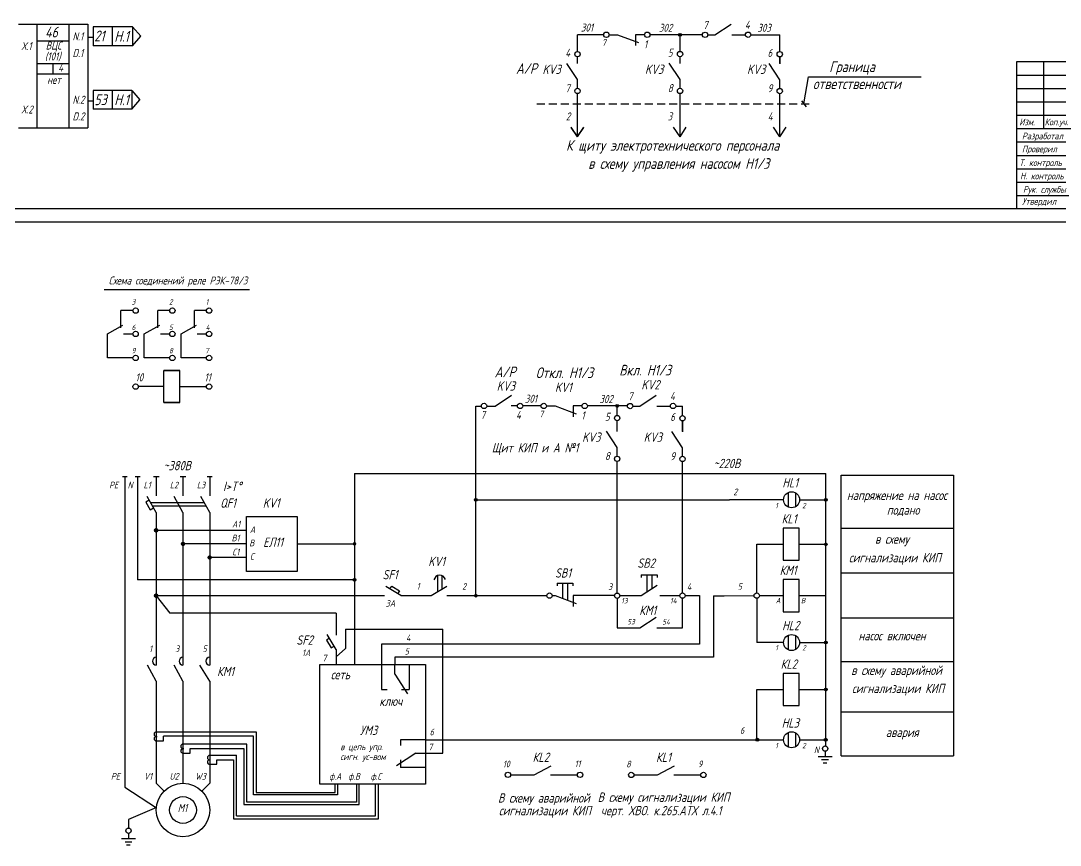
# Model space of a CAD drawing. Header units: millimetres. Extents: x -1319 to 706, y 709 to 3169.
# Drawn here: x -265.9 to 123.6, y 709 to 1017.9 of the extents above; entities that cross this region are included whole.
import ezdxf

# ---------------------------------------------------------------- set-up
doc = ezdxf.new("R2010")
doc.units = ezdxf.units.MM
doc.linetypes.add('HIDDEN', pattern=[0.375, 0.25, -0.125])
for name, color, linetype, lineweight in [('1-основная-050 ж', 2, 'Continuous', 50), ('3 Тонк - 0.25', 140, 'Continuous', 25), ('6 Размер - 0.25', 211, 'Continuous', 25), ('7-Текст-02', 4, 'Continuous', 30), ('7-тонкая-текст.-02', 4, 'Continuous', 30), ('7-тонкая.текст-02', 4, 'Continuous', 30), ('Архит.- 025', 122, 'Continuous', 25), ('архитек. - 025', 140, 'Continuous', 25), ('Архитек.-025', 140, 'Continuous', 25), ('Забор - 035', 1, 'Continuous', 35), ('Заголовок - 030', 211, 'Continuous', 30), ('Заголовок- 40', 31, 'Continuous', 40), ('Измен.-030', 21, 'Continuous', 30), ('Предохр - 30', 3, 'Continuous', 30), ('Размеры - 018', 254, 'Continuous', 18), ('Текст', 7, 'Continuous', 50), ('Тонкая - 018', 254, 'Continuous', 18), ('Тонкая - 025', 161, 'Continuous', 25), ('Тонкая-0.25', 171, 'Continuous', 25)]:
    doc.layers.add(name, color=color, linetype=linetype, lineweight=lineweight)
doc.layers.add('7-ТОНКАЯ-02', color=7, linetype='Continuous', lineweight=30, true_color=0xff47ff)
doc.styles.add('1', font='simplex.shx', dxfattribs={"width": 0.8, "height": 2.5})
doc.styles.add('1н', font='simplex.shx', dxfattribs={"width": 0.8, "oblique": 15, "height": 2.5})
doc.styles.add('2н', font='simplex.shx', dxfattribs={"width": 0.8, "oblique": 15, "height": 3.5})
doc.styles.add('GOST тип А', font='GOST_A.TTF', dxfattribs={"oblique": 15})

msp = doc.modelspace()

# ---------------------------------------------------------------- hatches: boundary and pattern name
at = {"layer": 'Заголовок- 40'}
for points in [[(-215.64, 826.97, 1), (-214.59, 826.97, 1)], [(-205.64, 821.86, 1), (-204.59, 821.86, 1)], [(-195.65, 816.78, 1), (-194.6, 816.78, 1)]]:
    msp.add_hatch(color=7, dxfattribs=at).paths.add_polyline_path(points)
h = msp.add_hatch(color=7, dxfattribs=at)
edge = h.paths.add_edge_path()
edge.add_arc((-215.11, 802.49), 0.522, 0, 360)
at = {"layer": 'Измен.-030', "lineweight": -3}
h = msp.add_hatch(color=7, dxfattribs=at)
edge = h.paths.add_edge_path()
edge.add_arc((-18.88, 1012.69), 0.522, 0, 360)
h = msp.add_hatch(color=7, dxfattribs=at)
edge = h.paths.add_edge_path()
edge.add_arc((-42.44, 873.58), 0.522, 0, 360)
h = msp.add_hatch(color=7, dxfattribs=at)
edge = h.paths.add_edge_path()
edge.add_arc((-95.41, 838.44), 0.522, 0, 360)
h = msp.add_hatch(color=7, dxfattribs=at)
edge = h.paths.add_edge_path()
edge.add_arc((35.75, 838.44), 0.522, 0, 360)
at = {"layer": 'Измен.-030'}
msp.add_hatch(color=7, dxfattribs=at).paths.add_polyline_path([(35.23, 821.73, 1), (36.27, 821.73, 1)])
at = {"layer": 'Измен.-030', "lineweight": -3}
h = msp.add_hatch(color=7, dxfattribs=at)
edge = h.paths.add_edge_path()
edge.add_arc((-95.41, 802.49), 0.522, 0, 360)
h = msp.add_hatch(color=7, dxfattribs=at)
edge = h.paths.add_edge_path()
edge.add_arc((35.75, 784.92), 0.522, 0, 360)
h = msp.add_hatch(color=7, dxfattribs=at)
edge = h.paths.add_edge_path()
edge.add_arc((35.75, 767.28), 0.522, 0, 360)
h = msp.add_hatch(color=7, dxfattribs=at)
edge = h.paths.add_edge_path()
edge.add_arc((10.1, 748.5), 0.522, 0, 360)
msp.add_hatch(color=7, dxfattribs=at).paths.add_polyline_path([(35.2, 748.5, 1), (36.25, 748.5, 1)])
at = {"layer": 'Размеры - 018'}
msp.add_hatch(color=7, dxfattribs=at).paths.add_polyline_path([(-141.38, 821.89, 1), (-140.33, 821.89, 1)])
at = {"layer": 'Размеры - 018', "lineweight": -3}
msp.add_hatch(color=7, dxfattribs=at).paths.add_polyline_path([(-141.38, 808.46, 1), (-140.33, 808.46, 1)])

# ---------------------------------------------------------------- linework, layer by layer
at = {"color": 7, "lineweight": 30}
for p, q in [((-266.78, 1016.68), (-240.74, 1016.68)), ((-240.74, 1016.68), (-240.74, 992.92)), ((-240.74, 992.92), (-240.74, 977.77)), ((-266.78, 977.77), (-240.74, 977.77))]:
    msp.add_line(p, q, dxfattribs=at)
at = {"color": 7}
for p, q in [((-259.88, 1016.68), (-259.88, 992.92)), ((-247.88, 1016.68), (-247.88, 992.92)), ((-224, 1015.7), (-238.72, 1015.7)), ((-238.72, 1015.7), (-238.72, 1008.53)), ((-231.71, 1015.7), (-231.71, 1008.53)), ((-224, 1015.7), (-220.96, 1012.16)), ((-224, 1015.7), (-224, 1008.53)), ((-259.88, 1010.44), (-247.88, 1010.44)), ((-240.76, 1011.8), (-238.72, 1011.8)), ((-224, 1008.53), (-220.96, 1012.16)), ((-224, 1008.53), (-238.72, 1008.53)), ((-259.88, 1001.95), (-247.88, 1001.95)), ((-253.88, 1001.95), (-253.88, 997.95)), ((-259.88, 998), (-247.88, 998)), ((-259.88, 992.92), (-259.88, 977.77)), ((-247.88, 992.92), (-247.88, 977.77)), ((-224.3, 991.77), (-238.72, 991.77)), ((-238.72, 991.77), (-238.72, 984.86)), ((-224.3, 991.77), (-238.72, 991.77)), ((-231.71, 991.77), (-231.71, 984.86)), ((-224.3, 991.77), (-221.26, 988.26)), ((-224.3, 991.77), (-224.3, 984.86)), ((-240.76, 987.9), (-238.72, 987.9)), ((-224.3, 984.86), (-221.26, 988.26)), ((-224.3, 984.86), (-238.72, 984.86)), ((292.4, 947.51), (-681.8, 947.51)), ((297.4, 942.51), (-701.8, 942.51))]:
    msp.add_line(p, q, dxfattribs=at)
for p, q in [((-47.48, 1012.69), (-57.3, 1012.69)), ((-57.3, 1006.44), (-57.3, 1012.69)), ((-57.3, 1006.44), (-57.3, 1012.69)), ((-18.88, 1006.46), (-18.88, 1012.69)), ((18.49, 1006.41), (18.49, 1012.67)), ((-57.3, 1001.92), (-57.3, 1004.44)), ((-57.3, 1001.95), (-57.3, 1004.44)), ((-18.88, 1001.95), (-18.88, 1004.46)), ((18.49, 1001.95), (18.49, 1004.41)), ((18.49, 1004.41), (18.49, 1004.27)), ((18.49, 1004.27), (18.49, 1001.75)), ((-57.3, 992.63), (-57.3, 995.89)), ((-57.3, 992.63), (-57.3, 995.89)), ((-18.88, 992.65), (-18.88, 995.92)), ((27.55, 986.8), (29.3, 996.95)), ((29.3, 996.95), (71.43, 996.95)), ((-57.3, 974.51), (-57.3, 990.63)), ((-57.3, 974.43), (-57.3, 990.63)), ((-18.88, 974.46), (-18.88, 990.65)), ((18.49, 974.48), (18.49, 990.59)), ((26.63, 987.91), (28.44, 985.7)), ((-57.3, 974.51), (-59.67, 978.08)), ((-57.3, 974.43), (-59.67, 978)), ((-57.3, 974.51), (-54.92, 978.08)), ((-57.3, 974.43), (-54.92, 978)), ((-18.88, 974.46), (-21.26, 978.02)), ((-18.88, 974.46), (-16.51, 978.02)), ((18.49, 974.48), (16.12, 978.05)), ((18.49, 974.48), (20.87, 978.05)), ((-234.61, 917.27), (-188.36, 917.27)), ((-188.36, 917.27), (-180.2, 917.27)), ((-95.41, 866.88), (-95.41, 873.55)), ((-79.93, 873.58), (-82.16, 873.58)), ((-79.79, 873.58), (-79.93, 873.58)), ((-70.93, 873.58), (-77.79, 873.58)), ((-42.44, 870.04), (-42.44, 873.58)), ((-17.95, 869.98), (-17.95, 873.54)), ((-95.41, 838.44), (-95.41, 866.88)), ((-95.41, 866.88), (-95.41, 866.88)), ((-42.44, 864.06), (-42.44, 868.04)), ((-17.95, 867.98), (-17.95, 867.84)), ((-17.95, 864.06), (-17.95, 867.98)), ((-17.95, 867.84), (-17.95, 863.86)), ((-42.44, 854.76), (-42.44, 858.03)), ((-42.44, 803.46), (-42.44, 852.76)), ((-17.95, 803.49), (-17.95, 852.7)), ((-68.79, 802.48), (-94.13, 802.45))]:
    msp.add_line(p, q)
at = {"color": 7, "linetype": 'Continuous', "lineweight": 30}
for p, q in [((292.26, 1002.51), (107.26, 1002.51)), ((107.26, 1002.51), (107.26, 947.51)), ((117.26, 1002.51), (117.26, 977.51)), ((107.26, 992.51), (292.4, 992.51)), ((107.26, 982.51), (172.26, 982.51)), ((107.26, 977.51), (172.26, 977.51))]:
    msp.add_line(p, q, dxfattribs=at)
at = {"color": 7, "linetype": 'Continuous'}
for p, q in [((107.26, 997.51), (172.26, 997.51)), ((107.26, 987.51), (172.26, 987.51)), ((107.26, 972.51), (172.26, 972.51)), ((107.26, 967.51), (172.26, 967.51)), ((107.26, 962.42), (172.26, 962.42)), ((107.26, 957.51), (172.26, 957.51)), ((107.26, 952.51), (172.26, 952.51)), ((-233.35, 900.57), (-227.6, 903.82)), ((-219.6, 900.57), (-213.85, 903.82)), ((-205.85, 900.57), (-200.1, 903.82)), ((-212.35, 886.82), (-206.35, 886.82)), ((-212.35, 880.82), (-212.35, 886.82)), ((-206.35, 874.82), (-206.35, 886.82)), ((-212.35, 874.82), (-212.35, 880.82)), ((-212.35, 874.82), (-206.35, 874.82)), ((-206.35, 874.82), (-212.35, 874.82))]:
    msp.add_line(p, q, dxfattribs=at)
at = {"linetype": 'HIDDEN', "ltscale": 12}
msp.add_line((-72.5, 986.8), (30.05, 986.8), dxfattribs=at)
at = {"linetype": 'Continuous'}
for p, q in [((-228.35, 902.82), (-228.35, 909.32)), ((-223.85, 909.32), (-228.35, 909.32)), ((-210.1, 909.32), (-214.6, 909.32)), ((-214.6, 902.82), (-214.6, 909.32)), ((-200.85, 902.82), (-200.85, 909.32)), ((-196.35, 909.32), (-200.85, 909.32)), ((-233.35, 891.57), (-233.35, 900.57)), ((-227.35, 900.57), (-223.85, 900.57)), ((-219.6, 891.57), (-219.6, 900.57)), ((-213.6, 900.57), (-210.1, 900.57)), ((-205.85, 891.57), (-205.85, 900.57)), ((-199.85, 900.57), (-196.35, 900.57)), ((-223.85, 891.57), (-233.35, 891.57)), ((-210.1, 891.57), (-219.6, 891.57)), ((-196.35, 891.57), (-205.85, 891.57)), ((-206.35, 886.82), (-212.35, 886.82)), ((-212.35, 880.82), (-221.6, 880.82)), ((-206.35, 880.82), (-196.35, 880.82))]:
    msp.add_line(p, q, dxfattribs=at)
for centre in [(-222.85, 909.32), (-209.1, 909.32), (-195.35, 909.32), (-222.85, 900.57), (-209.1, 900.57), (-195.35, 900.57), (-222.85, 891.57), (-209.1, 891.57), (-195.35, 891.57), (-222.85, 880.82), (-195.35, 880.82)]:
    msp.add_circle(centre, 1, dxfattribs=at)
at = {"layer": '1-основная-050 ж', "color": 7, "lineweight": 30}
for p, q in [((-216.16, 847.18), (-214.07, 847.18)), ((-215.11, 847.18), (-215.11, 839.91)), ((-206.16, 847.18), (-204.07, 847.18)), ((-205.11, 847.18), (-205.11, 839.91)), ((-196.1, 847.18), (-194.13, 847.18)), ((-195.11, 847.18), (-195.11, 839.91)), ((-217.73, 838.27), (-219.08, 837.5)), ((-219.08, 837.5), (-217.43, 834.62)), ((-215.11, 833.63), (-218.48, 839.63)), ((-217.27, 837.45), (-197.25, 837.46)), ((-205.11, 833.63), (-208.48, 839.63)), ((-195.11, 833.63), (-198.48, 839.63)), ((-217.43, 834.62), (-216.1, 835.36)), ((-216.52, 836.14), (-196.52, 836.14)), ((-215.11, 833.63), (-215.11, 776.44)), ((-205.11, 833.63), (-205.11, 776.44)), ((-195.11, 833.63), (-195.11, 776.44)), ((-181.31, 826.97), (-215.11, 826.97)), ((-181.31, 821.86), (-205.11, 821.86)), ((-181.31, 816.78), (-195.12, 816.78)), ((-215.11, 770.44), (-218.46, 776.43)), ((-205.11, 770.44), (-208.41, 776.43)), ((-195.11, 770.44), (-198.78, 776.43)), ((-215.11, 770.44), (-215.11, 755.85)), ((-205.11, 770.44), (-205.11, 755.85)), ((-195.11, 770.44), (-195.11, 755.85)), ((-215.11, 755.85), (-215.11, 732.16)), ((-205.11, 755.85), (-205.11, 732.16)), ((-195.11, 755.85), (-195.11, 732.16)), ((-215.11, 732.16), (-212.19, 729.23)), ((-195.11, 732.16), (-198.04, 729.23))]:
    msp.add_line(p, q, dxfattribs=at)
for radius in [10, 5]:
    msp.add_circle((-205.11, 722.16), radius, dxfattribs=at)
for centre, start, end in [((-215.04, 777.93), 92.8348, 267.1652), ((-205.06, 777.93), 92.1019, 267.8981), ((-195.08, 777.94), 91.1141, 268.8859)]:
    msp.add_arc(centre, 1.5, start, end, dxfattribs=at)
at = {"layer": '3 Тонк - 0.25', "color": 7, "lineweight": -3, "ltscale": 0.5}
for p, q in [((-144.23, 789.97), (-107.75, 789.97)), ((-144.23, 789.97), (-144.23, 782.72)), ((-107.75, 743.45), (-107.75, 789.97)), ((-144.23, 782.72), (-147.67, 779.58)), ((-114.22, 743.45), (-107.75, 743.45))]:
    msp.add_line(p, q, dxfattribs=at)
at = {"layer": '7-ТОНКАЯ-02', "color": 7, "lineweight": -3}
msp.add_lwpolyline([(-153.79, 776.68), (-114.22, 776.68), (-114.22, 731.87), (-153.79, 731.87)], close=True, dxfattribs=at)
at = {"layer": '7-тонкая-текст.-02', "color": 7, "lineweight": -3}
for p, q in [((-73.57, 735.33), (-67.21, 738.75)), ((-27.35, 735.32), (-20.98, 738.73)), ((-82.37, 735.33), (-73.57, 735.33)), ((-67.44, 735.33), (-57.34, 735.33)), ((-36.14, 735.31), (-27.35, 735.32)), ((-21.22, 735.32), (-11.12, 735.32))]:
    msp.add_line(p, q, dxfattribs=at)
at = {"layer": '7-тонкая-текст.-02', "color": 7, "lineweight": 30}
msp.add_lwpolyline([(-181.31, 832.14), (-162.35, 832.14), (-162.35, 811.59), (-181.31, 811.59)], close=True, dxfattribs=at)
at = {"layer": '7-тонкая-текст.-02', "color": 7, "lineweight": -3}
for points in [[(-83.37, 734.33, 0, 0, 0), (-83.37, 731.59, 1.3, 0, 0), (-83.37, 728.37, 0, 0, 0)], [(-56.34, 734.33, 0, 0, 0), (-56.34, 731.59, 1.3, 0, 0), (-56.34, 728.37, 0, 0, 0)], [(-37.14, 734.31, 0, 0, 0), (-37.14, 732.36, 1.3, 0, 0), (-37.14, 729.14, 0, 0, 0)], [(-10.12, 734.31, 0, 0, 0), (-10.12, 732.36, 1.3, 0, 0), (-10.12, 729.13, 0, 0, 0)]]:
    msp.add_lwpolyline(points, format="xyseb", dxfattribs=at)
for centre in [(-83.37, 735.33), (-56.34, 735.33), (-37.14, 735.31), (-10.12, 735.32)]:
    msp.add_circle(centre, 1, dxfattribs=at)
at = {"layer": 'Архит.- 025', "color": 7}
for p, q in [((-140.85, 848.23), (-140.85, 776.68)), ((-215.11, 751.43), (-177.73, 751.43)), ((-215.11, 749.74), (-214.77, 749.74)), ((-215.11, 748.06), (-212.38, 748.06)), ((-178.75, 749.78), (-212.38, 749.78)), ((-212.38, 748.06), (-212.38, 749.78)), ((-178.75, 727.88), (-178.75, 749.78)), ((-177.73, 751.43), (-177.73, 728.77)), ((-181.17, 746.84), (-205.11, 746.84)), ((-205.11, 745.15), (-204.77, 745.15)), ((-202.38, 745.19), (-182.27, 745.19)), ((-202.38, 743.47), (-202.38, 745.19)), ((-182.27, 745.19), (-182.27, 724.21)), ((-181.17, 725.13), (-181.17, 746.84)), ((-205.11, 743.47), (-202.38, 743.47)), ((-195.11, 742.65), (-185.08, 742.65)), ((-195.11, 740.96), (-194.77, 740.96)), ((-192.38, 740.99), (-186.18, 740.99)), ((-192.38, 739.28), (-192.38, 740.99)), ((-186.18, 740.99), (-186.18, 718.89)), ((-185.08, 720.03), (-185.08, 742.65)), ((-195.11, 739.28), (-192.38, 739.28)), ((-177.73, 728.77), (-148.04, 728.77)), ((-140.14, 725.13), (-181.17, 725.13)), ((-147.21, 727.88), (-178.75, 727.88)), ((-182.27, 724.21), (-139.15, 724.21)), ((-186.18, 718.89), (-131.89, 718.89)), ((-185.08, 720.03), (-133.02, 720.03))]:
    msp.add_line(p, q, dxfattribs=at)
at = {"layer": 'Архит.- 025', "color": 7, "ltscale": 0.1}
msp.add_line((-140.85, 808.46), (-222.12, 808.46), dxfattribs=at)
at = {"layer": 'Архит.- 025', "color": 7, "lineweight": -3}
for p, q in [((-11.57, 802.49), (-11.57, 784.25)), ((-11.57, 784.25), (-130.79, 784.25)), ((-130.79, 784.25), (-130.79, 776.68)), ((-103.23, 779.41), (-125.73, 779.41)), ((-125.73, 779.41), (-125.73, 776.68)), ((-103.23, 779.41), (-103.23, 779.41)), ((-148.04, 728.77), (-148.04, 731.87)), ((-147.21, 731.87), (-147.21, 727.88)), ((-140.14, 731.87), (-140.14, 725.13)), ((-139.15, 724.21), (-139.15, 731.87)), ((-133.02, 720.03), (-133.02, 731.87)), ((-131.89, 718.89), (-131.89, 731.87))]:
    msp.add_line(p, q, dxfattribs=at)
at = {"layer": 'Архит.- 025', "color": 7, "lineweight": -3, "ltscale": 0.5}
for p, q in [((-6.34, 802.48), (-6.34, 779.41)), ((-6.34, 779.41), (-103.23, 779.41)), ((-130.79, 776.68), (-130.79, 767.28)), ((-125.73, 773.02), (-125.73, 776.68)), ((-120.42, 776.68), (-120.42, 767.28)), ((-125.73, 773.02), (-121.01, 765.75)), ((-130.79, 767.28), (-128.64, 767.28)), ((-123.19, 767.28), (-120.42, 767.28)), ((-114.22, 748.5), (-123.62, 748.5)), ((-123.62, 748.5), (-123.62, 746.35)), ((-117.88, 743.45), (-125.15, 738.72)), ((-123.62, 740.91), (-123.62, 738.13)), ((-117.88, 743.45), (-114.22, 743.45)), ((-114.22, 738.13), (-123.62, 738.13))]:
    msp.add_line(p, q, dxfattribs=at)
at = {"layer": 'Архит.- 025', "color": 7}
for centre in [(-215.11, 750.59), (-215.11, 748.9), (-205.11, 746), (-205.11, 744.31), (-195.11, 741.8), (-195.11, 740.12)]:
    msp.add_arc(centre, 0.842, 90.129, 269.871, dxfattribs=at)
at = {"layer": 'архитек. - 025', "color": 7}
msp.add_line((-162.35, 821.87), (-140.85, 821.89), dxfattribs=at)
at = {"layer": 'Архитек.-025', "color": 7}
msp.add_line((-140.85, 848.23), (35.75, 848.23), dxfattribs=at)
at = {"layer": 'Архитек.-025', "color": 7, "ltscale": 0.2}
msp.add_line((35.75, 746.14), (35.75, 848.23), dxfattribs=at)
at = {"layer": 'Архитек.-025', "color": 7, "lineweight": -3}
for p, q in [((35.5, 744.17), (35.5, 742.1)), ((38.11, 742.1), (32.9, 742.1)), ((36.81, 740.91), (34.2, 740.91)), ((36.1, 739.75), (34.8, 739.75))]:
    msp.add_line(p, q, dxfattribs=at)
msp.add_circle((35.5, 745.17), 1, dxfattribs=at)
at = {"layer": 'Заголовок- 40', "color": 7}
for centre in [(-215.12, 826.97), (-205.11, 821.86), (-195.12, 816.78), (-215.11, 802.49)]:
    msp.add_circle(centre, 0.522, dxfattribs=at)
at = {"layer": 'Измен.-030', "color": 7, "lineweight": -3}
for p, q in [((-5.79, 1012.67), (0.3, 1016.69)), ((-45.48, 1012.69), (-42.26, 1012.69)), ((-42.26, 1012.69), (-34.4, 1009.74)), ((-35.52, 1012.69), (-35.52, 1008.65)), ((-32.16, 1012.69), (-35.52, 1012.69)), ((-10.47, 1012.69), (-30.16, 1012.69)), ((-8.47, 1012.67), (-7.73, 1012.67)), ((-8.22, 1012.67), (-5.79, 1012.67)), ((0.52, 1012.67), (5.63, 1012.67)), ((7.63, 1012.67), (18.49, 1012.67)), ((-57.3, 995.89), (-61.32, 1001.98)), ((-18.88, 995.92), (-22.91, 1002)), ((18.52, 995.8), (14.49, 1001.89)), ((18.52, 992.59), (18.52, 995.8)), ((-88.1, 873.55), (-82.02, 877.58)), ((-33.91, 873.55), (-27.83, 877.58)), ((-95.41, 873.55), (-93.31, 873.55)), ((-91.31, 873.55), (-88.1, 873.55)), ((-68.93, 873.58), (-65.71, 873.58)), ((-65.71, 873.58), (-57.84, 870.63)), ((-58.96, 873.58), (-58.96, 869.54)), ((-55.6, 873.58), (-58.96, 873.58)), ((-38.59, 873.58), (-53.6, 873.58)), ((-36.59, 873.55), (-35.86, 873.55)), ((-36.35, 873.55), (-33.91, 873.55)), ((-27.61, 873.55), (-22.5, 873.55)), ((-20.5, 873.55), (-17.95, 873.55)), ((-42.44, 858.03), (-46.46, 864.11)), ((-17.92, 857.92), (-21.95, 864)), ((-17.92, 854.71), (-17.92, 857.92)), ((19.92, 838.44), (-0.28, 838.44)), ((21.61, 841.14), (21.61, 835.75)), ((24.42, 841.04), (24.42, 835.84)), ((25.92, 838.44), (35.75, 838.44)), ((25.76, 815.73), (25.76, 827.73)), ((9.88, 821.73), (19.76, 821.73)), ((25.76, 821.73), (35.75, 821.73)), ((-33.43, 810.32), (-33.43, 809.32)), ((-33.43, 810.32), (-27.43, 810.32)), ((-31.32, 810.32), (-31.32, 803.88)), ((-29.49, 810.32), (-29.49, 805.1)), ((-27.43, 810.32), (-27.43, 809.32)), ((-64.93, 807.11), (-64.93, 806.12)), ((-64.93, 807.11), (-59.02, 807.11)), ((-62.95, 807.11), (-62.95, 801.4)), ((-61.02, 807.11), (-61.02, 800.69)), ((-59.02, 807.11), (-59.02, 806.12)), ((-33.43, 802.49), (-27.43, 806.48)), ((25.76, 796.49), (25.76, 808.49)), ((-215.11, 802.49), (-153.77, 802.49)), ((-215.11, 802.43), (-210.06, 795.88)), ((-153.77, 802.49), (-129.65, 802.49)), ((-123.51, 802.49), (-129.1, 805.88)), ((-127.64, 804.99), (-126.89, 806.09)), ((-126.89, 806.09), (-124.03, 804.29)), ((-124.03, 804.29), (-124.73, 803.23)), ((-123.51, 802.49), (-112.15, 802.49)), ((-112.15, 802.49), (-106.31, 806)), ((-106.28, 802.49), (-92.87, 802.49)), ((-66.79, 802.49), (-65.71, 802.49)), ((-65.71, 802.49), (-57.84, 799.53)), ((-58.96, 802.49), (-58.96, 798.45)), ((-43.44, 802.49), (-58.96, 802.49)), ((-41.44, 802.49), (-33.43, 802.49)), ((-26.43, 802.49), (-18.95, 802.49)), ((-16.95, 802.49), (-11.57, 802.49)), ((-6.34, 802.47), (-2.35, 802.48)), ((-2.35, 802.48), (8.88, 802.49)), ((10.88, 802.49), (19.76, 802.49)), ((25.76, 802.49), (35.75, 802.49)), ((-17.95, 790.42), (-17.95, 801.46)), ((-147.67, 795.88), (-210.06, 795.88)), ((-147.67, 795.88), (-147.67, 787.71)), ((-33.91, 790.42), (-27.83, 794.44)), ((-147.67, 782.37), (-151.13, 787.95)), ((-42.44, 790.42), (-33.91, 790.42)), ((-27.61, 790.42), (-17.95, 790.42)), ((21.61, 787.61), (21.61, 782.22)), ((24.42, 787.52), (24.42, 782.32)), ((-150.26, 786.55), (-151.35, 785.75)), ((-151.35, 785.75), (-149.54, 782.89)), ((-149.54, 782.89), (-148.44, 783.61)), ((19.92, 784.92), (9.88, 784.92)), ((25.92, 784.92), (35.75, 784.92)), ((-147.67, 782.37), (-147.67, 776.68)), ((25.76, 761.28), (25.76, 773.28)), ((9.88, 767.28), (19.76, 767.28)), ((25.76, 767.28), (35.75, 767.28)), ((10.1, 748.5), (19.92, 748.5)), ((21.61, 751.19), (21.61, 745.81)), ((24.42, 751.1), (24.42, 745.9)), ((25.92, 748.5), (35.75, 748.5)), ((35.72, 748.5), (35.72, 748.5))]:
    msp.add_line(p, q, dxfattribs=at)
at = {"layer": 'Измен.-030', "color": 7, "lineweight": -3, "ltscale": 0.1}
for p, q in [((-95.41, 802.49), (-95.41, 838.44)), ((-95.41, 838.44), (-0.28, 838.44)), ((-0.28, 838.44), (-0.28, 838.44)), ((25.92, 838.44), (35.75, 838.44)), ((9.88, 803.49), (9.88, 821.73)), ((-109.6, 804.02), (-109.6, 810.07)), ((-108.03, 804.96), (-108.03, 810)), ((9.88, 748.5), (9.88, 767.28)), ((10.1, 748.5), (19.92, 748.5)), ((25.92, 748.5), (35.75, 748.5))]:
    msp.add_line(p, q, dxfattribs=at)
at = {"layer": 'Измен.-030', "color": 7, "lineweight": -3, "ltscale": 0.2}
for p, q in [((-42.44, 801.46), (-42.44, 790.42)), ((9.88, 801.49), (9.88, 784.92))]:
    msp.add_line(p, q, dxfattribs=at)
at = {"layer": 'Измен.-030', "color": 7, "lineweight": -3, "ltscale": 0.5}
msp.add_line((-114.22, 748.5), (9.58, 748.5), dxfattribs=at)
at = {"layer": 'Измен.-030', "color": 7, "lineweight": -3}
for points in [[(19.76, 815.73), (25.76, 815.73), (25.76, 827.73), (19.76, 827.73)], [(19.76, 796.49), (25.76, 796.49), (25.76, 808.49), (19.76, 808.49)], [(19.76, 761.28), (25.76, 761.28), (25.76, 773.28), (19.76, 773.28)]]:
    msp.add_lwpolyline(points, close=True, dxfattribs=at)
for centre, radius in [((-46.48, 1012.69), 1), ((-31.16, 1012.69), 1), ((-18.88, 1012.69), 0.522), ((-9.47, 1012.67), 1), ((6.63, 1012.7), 1), ((-57.28, 1005.44), 1), ((-18.87, 1005.46), 1), ((18.49, 1005.41), 1), ((-57.28, 991.63), 1), ((-18.87, 991.65), 1), ((18.49, 991.59), 1), ((-92.31, 873.58), 1), ((-78.79, 873.58), 1), ((-69.93, 873.58), 1), ((-54.6, 873.58), 1), ((-42.44, 873.58), 0.522), ((-37.59, 873.55), 1), ((-21.5, 873.58), 1), ((-42.42, 869.04), 1), ((-17.95, 868.98), 1), ((-42.42, 853.76), 1), ((-17.95, 853.71), 1), ((22.92, 838.44), 3), ((-95.41, 838.44), 0.522), ((35.75, 838.44), 0.522), ((-95.41, 802.49), 0.522), ((-67.79, 802.49), 1), ((-42.44, 802.46), 1), ((-17.95, 802.49), 1), ((9.88, 802.49), 1), ((22.92, 784.92), 3), ((35.75, 784.92), 0.522), ((35.75, 767.28), 0.522), ((10.1, 748.5), 0.522), ((22.92, 748.5), 3), ((35.72, 748.5), 0.522)]:
    msp.add_circle(centre, radius, dxfattribs=at)
at = {"layer": 'Измен.-030', "color": 7}
msp.add_circle((35.75, 821.73), 0.522, dxfattribs=at)
at = {"layer": 'Измен.-030', "color": 7, "lineweight": -3, "ltscale": 0.1}
msp.add_arc((-108.91, 807.98), 2.2, 15.0042, 168.7267, dxfattribs=at)
at = {"layer": 'Размеры - 018', "color": 7}
msp.add_circle((-140.85, 821.89), 0.522, dxfattribs=at)
at = {"layer": 'Размеры - 018', "color": 7, "lineweight": -3}
msp.add_circle((-140.85, 808.46), 0.522, dxfattribs=at)
at = {"layer": 'Тонкая - 018', "color": 7, "lineweight": -3, "ltscale": 0.5}
for p, q in [((41.56, 827.73), (83.58, 827.73)), ((41.56, 811.07), (83.58, 811.07)), ((41.56, 794.12), (83.58, 794.12)), ((41.56, 777.87), (83.58, 777.87)), ((41.56, 758.92), (83.58, 758.92)), ((41.56, 742.45), (83.58, 742.45))]:
    msp.add_line(p, q, dxfattribs=at)
msp.add_lwpolyline([(41.56, 742.45), (41.56, 847.67), (83.58, 847.67), (83.58, 742.45)], dxfattribs=at)
at = {"layer": 'Тонкая - 025', "color": 7}
for p, q in [((-227.84, 847.18), (-226.05, 847.18)), ((-223.02, 847.18), (-221.22, 847.18)), ((-215.05, 723.05), (-225.53, 718.58)), ((-225.53, 718.58), (-225.53, 715.38)), ((-225.53, 713.38), (-225.53, 711.31)), ((-222.92, 711.31), (-228.13, 711.31)), ((-224.22, 710.12), (-226.83, 710.12)), ((-224.93, 708.96), (-226.23, 708.96))]:
    msp.add_line(p, q, dxfattribs=at)
msp.add_circle((-225.53, 714.38), 1, dxfattribs=at)
at = {"layer": 'Тонкая-0.25', "color": 7}
for p, q in [((-226.95, 847.18), (-226.95, 730.68)), ((-222.12, 847.18), (-222.12, 808.46)), ((-226.95, 730.68), (-215.08, 723.02))]:
    msp.add_line(p, q, dxfattribs=at)

# ---------------------------------------------------------------- texts
at = {"linetype": 'Continuous', "style": 'GOST тип А', "oblique": 15}
for s, height, p in [('Схема соединений реле РЭК-78/3', 3, (-232.94, 919.1)), ('3', 2, (-224.35, 911.57)), ('2', 2, (-210.35, 911.57)), ('1', 2, (-196.6, 911.57)), ('6', 2, (-224.35, 902.07)), ('5', 2, (-210.35, 902.07)), ('4', 2, (-196.6, 902.07)), ('9', 2, (-224.35, 893.32)), ('8', 2, (-210.35, 893.32)), ('7', 2, (-196.85, 893.32)), ('10', 3, (-222.9, 882.82)), ('11', 3, (-197.1, 882.82))]:
    msp.add_text(s, height=height, dxfattribs=at).set_placement(p)
at = {"layer": '6 Размер - 0.25', "color": 7, "lineweight": -3, "style": 'GOST тип А', "oblique": 15}
for s, p in [('в цепь упр.', (-146.16, 744.58)), ('сигн. ус-вом', (-146.16, 740.86))]:
    msp.add_text(s, height=2.5, dxfattribs=at).set_placement(p)
at = {"layer": '7-Текст-02', "color": 7, "lineweight": -3, "style": 'GOST тип А', "oblique": 15}
for s, height, p in [('К щиту электротехнического персонала', 4, (-61.56, 969.23)), ('в схему управления насосом Н1/3', 4, (-53.25, 962.44)), ('Щит КИП и А №1', 3.5, (-89.41, 856.18)), ('КL2', 3.5, (-74.1, 740.18)), ('КL1', 3.5, (-27.88, 740.16))]:
    msp.add_text(s, height=height, dxfattribs=at).set_placement(p)
at = {"layer": '7-ТОНКАЯ-02', "color": 7, "lineweight": -3, "style": 'GOST тип А', "oblique": 15}
for s, height, p in [('301', 3, (-56.02, 1013.9)), ('302', 3, (-26.8, 1013.81)), ('7', 3, (-10.22, 1014.84)), ('4', 3, (5.47, 1014.93)), ('303', 3, (10.11, 1013.81)), ('7', 2.5, (-48.19, 1008.46)), ('1', 3, (-32.4, 1007.65)), ('4', 3, (-61.86, 1004.44)), ('5', 3, (-23.45, 1004.47)), ('6', 3, (13.92, 1004.41)), ('Граница', 4, (37.04, 998.75)), ('7', 3, (-61.86, 991.18)), ('8', 3, (-23.45, 991.21)), ('9', 3, (13.92, 991.15)), ('ответственности', 4, (30.95, 992.31)), ('2', 3, (-61.65, 980.61)), ('3', 3, (-23.52, 980.61)), ('4', 3, (13.99, 980.61)), ('301', 3, (-77.03, 874.79)), ('302', 3, (-49.07, 874.69)), ('7', 3, (-38.35, 875.73)), ('4', 3, (-22.65, 875.81)), ('7', 3, (-93.62, 868.74)), ('4', 3, (-80.33, 868.74)), ('7', 2.5, (-71.63, 869.35)), ('1', 3, (-55.85, 868.54)), ('5', 3, (-47, 868.04)), ('6', 3, (-22.53, 867.98)), ('8', 3, (-47, 853.32)), ('9', 3, (-22.53, 853.26)), ('2', 2.5, (1.1, 840.14)), ('1', 2.5, (-117.56, 804.78)), ('2', 2.5, (-100.51, 804.7)), ('3', 2.5, (-45.85, 804.56)), ('4', 2.5, (-16.3, 804.65)), ('5', 2.5, (2.69, 804.68)), ('4', 2.5, (-121.53, 785.42)), ('5', 2.5, (-122.03, 780.43)), ('6', 2.5, (-112.69, 750.16)), ('6', 2.5, (3.61, 750.73)), ('7', 2.5, (-113.2, 744.56))]:
    msp.add_text(s, height=height, dxfattribs=at).set_placement(p)
at = {"layer": '7-ТОНКАЯ-02', "color": 7, "lineweight": -3, "ltscale": 0.1, "style": 'GOST тип А', "oblique": 15}
for p in [(-175.2, 835.45), (-113.21, 813.56)]:
    msp.add_text('KV1', height=3.5, dxfattribs=at).set_placement(p)
at = {"layer": '7-ТОНКАЯ-02', "color": 7, "lineweight": -3, "style": '1н', "oblique": 15, "width": 0.8}
msp.add_text('7', height=2.5, dxfattribs=at).set_placement((-152.93, 777.86))
at = {"layer": '7-тонкая-текст.-02', "color": 7, "lineweight": -3, "style": 'GOST тип А', "oblique": 15}
for s, height, p in [('PE', 2.5, (-232.77, 842.69)), ('N', 2.5, (-225.85, 842.69)), ('A1', 2.5, (-186.73, 828.04)), ('КL1', 3.5, (19.19, 829.54)), ('B1', 2.5, (-186.91, 822.83)), ('в схему ', 3.5, (54.2, 821.95)), ('C1', 2.5, (-186.72, 817.59)), ('сигнализации КИП', 3.5, (44.41, 814.98)), ('SF1', 3.5, (-130.35, 808.61)), ('КМ1', 3.5, (18.45, 810.24)), ('КМ1', 3.5, (-34.15, 795.25)), ('SF2', 3.5, (-162.63, 784.1)), ('1', 2.5, (-217.83, 781.32)), ('3', 2.5, (-208.08, 781.32)), ('5', 2.5, (-197.84, 781.32)), ('КМ1', 3.5, (-192.35, 772.32)), ('КL2', 3.5, (18.82, 775.09)), ('в схему аварийной', 3.5, (45.27, 772.77)), ('сигнализации КИП', 3.5, (45.59, 765.98)), ('N', 2.5, (31.3, 743.46)), ('В схему аварийной', 3.5, (-87.07, 724.93)), ('В схему сигнализации КИП', 3.5, (-49.71, 725.22)), ('сигнализации КИП', 3.5, (-86.74, 720.18)), ('черт. ХВО. к.265.АТХ л.4.1', 3.5, (-48.54, 720.19))]:
    msp.add_text(s, height=height, dxfattribs=at).set_placement(p)
at = {"layer": '7-тонкая-текст.-02', "color": 7, "lineweight": -3, "ltscale": 0.5, "style": 'GOST тип А', "oblique": 15}
for s, p in [('напряжение на насос ', (43.66, 838.35)), ('подано', (58.63, 832.84)), ('насос включен', (47.98, 785.71))]:
    msp.add_text(s, height=3.5, dxfattribs=at).set_placement(p)
at = {"layer": '7-тонкая-текст.-02', "color": 7, "lineweight": -3, "style": '1', "oblique": 15, "width": 0.8}
for s, p in [('A', (-180.08, 826.02)), ('B', (-180.27, 821)), ('C', (-180.07, 815.97))]:
    msp.add_text(s, height=2.5, dxfattribs=at).set_placement(p)
at = {"layer": '7-тонкая-текст.-02', "color": 7, "lineweight": -3, "ltscale": 0.1, "style": 'GOST тип А', "oblique": 15}
msp.add_text('ЕЛ11', height=3.5, dxfattribs=at).set_placement((-175.08, 820.77))
at = {"layer": '7-тонкая-текст.-02', "color": 7, "style": 'GOST тип А', "oblique": 15}
msp.add_text('PE', height=2.5, dxfattribs=at).set_placement((-232.12, 733.53))
at = {"layer": '7-тонкая-текст.-02', "color": 7, "lineweight": 30, "style": 'GOST тип А', "oblique": 15}
for s, p in [('V1', (-219.76, 733.53)), ('U2', (-210.15, 733.53)), ('W3', (-200.51, 733.53))]:
    msp.add_text(s, height=2.5, dxfattribs=at).set_placement(p)
at = {"layer": '7-тонкая.текст-02', "color": 7, "lineweight": -3, "style": 'GOST тип А', "oblique": 15}
for s, height, p in [('~380В', 3.5, (-212.47, 849.47)), ('~220В', 3.5, (-6.35, 850.28)), ('L1', 2.5, (-219.9, 842.68)), ('L2', 2.5, (-210.06, 842.68)), ('L3', 2.5, (-199.94, 842.68)), ('QF1', 3.5, (-191.2, 835.43))]:
    msp.add_text(s, height=height, dxfattribs=at).set_placement(p)
at = {"layer": '7-тонкая.текст-02', "color": 7, "lineweight": -3, "style": '2н', "oblique": 15, "width": 0.8}
msp.add_text('I>T%%D', height=3.5, dxfattribs=at).set_placement((-190.08, 841.75))
at = {"layer": '7-тонкая.текст-02', "color": 7, "style": 'GOST тип А', "oblique": 15}
msp.add_text('М1', height=3, dxfattribs=at).set_placement((-207.11, 721.43))
at = {"layer": 'Архит.- 025', "color": 7, "lineweight": -3, "style": '1н', "oblique": 15, "width": 0.7}
for s, p in [('ф.А', (-150.34, 733.5)), ('ф.В', (-143.21, 733.5)), ('ф.С', (-134.81, 733.5))]:
    msp.add_text(s, height=2.5, dxfattribs=at).set_placement(p)
at = {"layer": 'архитек. - 025', "color": 7, "lineweight": -3, "style": 'GOST тип А', "oblique": 15}
msp.add_text('УМЗ', height=3.5, dxfattribs=at).set_placement((-138.8, 750.28))
at = {"layer": 'Архитек.-025', "color": 7, "lineweight": -3, "style": 'GOST тип А', "oblique": 15}
for s, height, p in [('3А', 2.5, (-129.2, 798.34)), ('1А', 2.5, (-160.53, 779.82)), ('сеть', 3.5, (-149.74, 771.16)), ('ключ', 3.5, (-131.55, 761.18))]:
    msp.add_text(s, height=height, dxfattribs=at).set_placement(p)
at = {"layer": 'Забор - 035', "color": 7, "lineweight": -3, "ltscale": 0.1, "style": 'GOST тип А', "oblique": 15}
msp.add_text('авария', height=3.5, dxfattribs=at).set_placement((58.24, 749.52))
at = {"layer": 'Заголовок - 030', "color": 7, "lineweight": -3, "style": 'GOST тип А', "oblique": 15}
for s, p in [('10', (-85.26, 738.14)), ('11', (-58.35, 738.23)), ('8', (-39.03, 738.12)), ('9', (-12.12, 738.21))]:
    msp.add_text(s, height=2.5, dxfattribs=at).set_placement(p)
at = {"layer": 'Предохр - 30', "color": 7, "lineweight": -3, "style": 'GOST тип А', "oblique": 15}
for s, p in [('KV3', (-70.4, 998)), ('KV3', (-31.99, 998.02)), ('KV3', (6.24, 998.02)), ('KV3', (-87.55, 879.32)), ('KV1', (-65.73, 878.82)), ('KV2', (-33.36, 879.79)), ('KV3', (-55.54, 860.14)), ('KV3', (-32.48, 860.14)), ('HL1', (19.48, 843.06)), ('SB2', (-34.88, 812.93)), ('SB1', (-65.73, 809.25)), ('HL2', (19.41, 789.54)), ('HL3', (19.24, 753.04))]:
    msp.add_text(s, height=3.5, dxfattribs=at).set_placement(p)
at = {"layer": 'Текст', "color": 7, "lineweight": 15, "style": 'GOST тип А', "oblique": 15}
for s, height, p in [('46', 4, (-256.76, 1011.7)), ('N.1', 3, (-246.51, 1010.61)), ('21', 4.056, (-238.38, 1010.21)), ('H.1', 4.056, (-230.84, 1010.09)), ('Х.1', 3, (-265.66, 1006.95)), ('ВЦС', 3, (-256.55, 1007.16)), ('(101)', 3, (-256.84, 1003.08)), ('D.1', 3, (-246.51, 1004.36)), ('4', 3, (-251.89, 998.86)), ('А/Р', 4, (-80.34, 998.05)), ('нет', 3, (-256.02, 994.28)), ('N.2', 3, (-246.51, 986.85)), ('53', 4.056, (-238.38, 986.31)), ('H.1', 4.056, (-230.84, 986.31)), ('Х.2', 3, (-265.66, 983.19)), ('D.2', 3, (-246.51, 980.6)), ('А/Р', 4, (-88.34, 884.35)), ('Откл. Н1/3', 4, (-72.92, 884.03)), ('Вкл. Н1/3', 4, (-41.65, 885))]:
    msp.add_text(s, height=height, dxfattribs=at).set_placement(p)
at = {"layer": 'Текст', "color": 7, "linetype": 'Continuous', "lineweight": 15, "style": 'GOST тип А', "oblique": 15}
for s, p in [('Изм.', (108.26, 978.76)), ('Коп.уч.', (117.76, 978.76)), ('Разработал', (109.26, 973.51)), ('Проверил', (109.26, 968.66)), ('Т. контроль', (108.26, 963.51)), ('Н. контроль', (108.54, 958.51)), (' Рук. службы', (108.26, 953.51)), ('Утвердил', (109.26, 949.01))]:
    msp.add_text(s, height=2.5, dxfattribs=at).set_placement(p)
at = {"layer": 'Тонкая - 025', "color": 7, "lineweight": -3, "style": 'GOST тип А', "oblique": 15}
for s, p in [('1', (16.78, 835.23)), ('2', (26.9, 835.23)), ('А', (17.03, 799.67)), ('В', (26.43, 799.67)), ('53', (-38.64, 791.74)), ('54', (-25.53, 791.67)), ('1', (16.78, 781.95)), ('2', (26.9, 781.95)), ('1', (16.78, 745.29)), ('2', (26.9, 745.29))]:
    msp.add_text(s, height=2, dxfattribs=at).set_placement(p)
at = {"layer": 'Тонкая - 025', "color": 7, "lineweight": -3, "style": '1', "oblique": 15, "width": 0.8}
for s, p in [('13', (-40.95, 799.6)), ('14', (-22.62, 799.63))]:
    msp.add_text(s, height=2, dxfattribs=at).set_placement(p)

doc.saveas('drawing.dxf')
